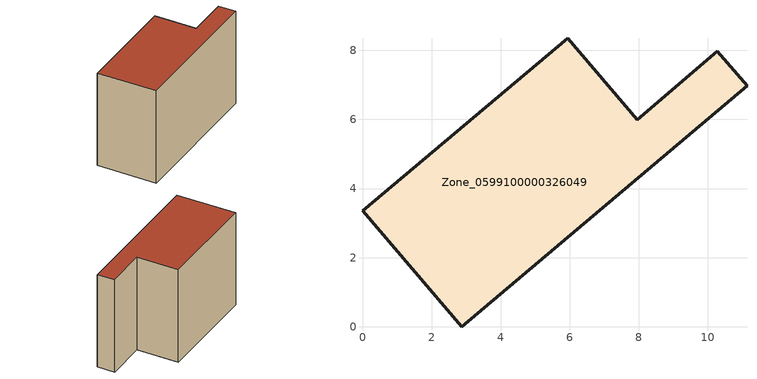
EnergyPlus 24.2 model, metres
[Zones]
Zone_0599100000326049
 floor ground (C_G): 2.88,0 0,3.36 5.94,8.35 7.96,5.99 10.27,7.97 11.13,6.97 z0
 wall outside (C_F): 2.88,0 11.13,6.97 10.27,7.97 7.96,5.99 5.94,8.35 0,3.36 2.88,0 z0:7.28
 roof outside (C_R): 0,3.36 2.88,0 11.13,6.97 10.27,7.97 7.96,5.99 5.94,8.35 z7.28
[BUILDING]
Pand.0599100000326049: North Axis=0; Terrain=City; Loads Convergence Tolerance Value=0.04; Temperature Convergence Tolerance Value=0.4; Solar Distribution=FullExterior; Maximum Number of Warmup Days=25; Minimum Number of Warmup Days=1
[Site:Location]
Rotterdam.The.Hague.AP_ZH_NLD Design_Conditions: Latitude=51.96; Longitude=4.45; Time Zone=1; Elevation=-4.5
[SITE:GROUNDTEMPERATURE:BUILDINGSURFACE]
18, 18, 18, 18, 18, 18, 18, 18, 18, 18, 18, 18
[MATERIAL] Thermal Absorptance=0.9; Solar Absorptance=0.7; Visible Absorptance=0.7
Name | Roughness | Thickness | Conductivity | Density | Specific Heat
G.TI.1946 | MediumSmooth | 0.15 | 1 | 540 | 1210
F.TI.1946 | Rough | 0.3 | 0.857143 | 1920 | 840
R.TI.1946 | MediumRough | 0.2 | 0.1 | 1500 | 1000
[CONSTRUCTION]
C_G: G.TI.1946
C_F: F.TI.1946
C_R: R.TI.1946
[ZONE]
Zone_0599100000326049: Type=1; Multiplier=1; Ceiling Height=Autocalculate; Volume=Autocalculate; Floor Area=autocalculate; Part of Total Floor Area=Yes
[ZONEINFILTRATION:DESIGNFLOWRATE]
Infil_Zone_0599100000326049: Zone or ZoneList or Space or SpaceList=Zone_0599100000326049; Schedule=AlwaysOn; Design Flow Rate Calculation Method=Flow/Area; Flow Rate per Floor Area=0.003; Constant Term Coefficient=1; Temperature Term Coefficient=0; Velocity Term Coefficient=0; Velocity Squared Term Coefficient=0
[HVACTEMPLATE:ZONE:IDEALLOADSAIRSYSTEM]
Zone_0599100000326049: Maximum Heating Supply Air Temperature=50; Minimum Cooling Supply Air Temperature=13; Maximum Heating Supply Air Humidity Ratio=0.0156; Minimum Cooling Supply Air Humidity Ratio=0.0077; Heating Limit=NoLimit; Cooling Limit=NoLimit; Dehumidification Control Type=ConstantSensibleHeatRatio; Cooling Sensible Heat Ratio=0.7; Dehumidification Setpoint=60; Humidification Control Type=None; Humidification Setpoint=30; Outdoor Air Method=None; Outdoor Air Flow Rate per Person=0.00944; Outdoor Air Flow Rate per Zone Floor Area=0; Outdoor Air Flow Rate per Zone=0; Demand Controlled Ventilation Type=None; Outdoor Air Economizer Type=NoEconomizer; Heat Recovery Type=None; Sensible Heat Recovery Effectiveness=0.7; Latent Heat Recovery Effectiveness=0.65
[ZONECONTROL:THERMOSTAT]
ThermostatControl_Zone_0599100000326049: Zone or ZoneList=Zone_0599100000326049; Control Type Schedule=DualSetpointControlType; Control 1=Thermostat_Zone_0599100000326049; Temperature Difference Between Cutout And Setpoint=0
[THERMOSTATSETPOINT:DUALSETPOINT]
Thermostat_Zone_0599100000326049: Heating Setpoint Temperature Schedule=HeatingSetpoint_Zone_0599100000326049; Cooling Setpoint Temperature Schedule=CoolingSetpoint_Zone_0599100000326049
[SCHEDULE:COMPACT]
HeatingSetpoint_Zone_0599100000326049: Through: 12/31, For: AllDays, Until: 24:00, 21
CoolingSetpoint_Zone_0599100000326049: Through: 12/31, For: AllDays, Until: 24:00, 24
DualSetpointControlType: Through: 12/31, For: AllDays, Until: 24:00, 4
AlwaysOn: Through: 12/31, For: AllDays, Until: 24:00, 1
